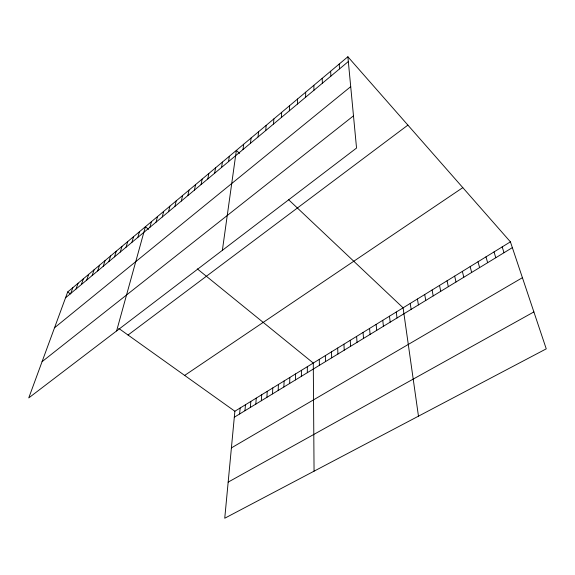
<?xml version="1.0" encoding="UTF-8"?>
<svg xmlns="http://www.w3.org/2000/svg" width="575" height="575" viewBox="0 0 575 575"><rect width="100%" height="100%" fill="white"/><g stroke="black" fill="none" stroke-linecap="round" stroke-linejoin="round"><path stroke-width="0.86" d="M307.323 372.686L307.33 366.706M305.634 97.211L305.663 92.201M301.379 376.316L301.437 370.329M295.5 379.902L295.6 373.915M297.44 104.053L297.555 99.001M289.671 383.46L289.814 377.473M283.892 386.982L284.086 380.995M278.178 390.468L278.415 384.481M289.354 110.81L289.556 105.721M272.514 393.925L272.794 387.938M266.901 397.347L267.224 391.359M281.369 117.48L281.657 112.348M261.345 400.739L261.711 394.752M255.832 404.096L256.242 398.116M273.499 124.056L273.865 118.888M250.377 407.423L250.829 401.443M244.972 410.723L245.46 404.743M265.722 130.554L266.168 125.35M239.617 413.986L240.142 408.013M510.413 241.845L234.873 411.247L224.746 518.233L546.25 348.845L510.413 241.845L347.875 56.767L67.685 291.963L28.75 397.914L356.543 148.048L347.875 56.767M258.053 136.965L258.577 131.725M250.477 143.29L251.074 138.022M242.995 149.536L243.671 144.239M222.374 250.319L236.361 150.37L239.595 153.432M228.534 161.618L229.353 156.256M221.548 167.454L222.424 162.071M214.64 173.226L215.582 167.814M207.819 178.926L208.826 173.485M201.077 184.553L202.141 179.098M194.415 190.117L195.543 184.64M187.831 195.622L189.017 190.117M181.326 201.056L182.57 195.529M174.893 206.425L176.194 200.876M168.54 211.737L169.891 206.166M162.258 216.983L163.667 211.399M156.048 222.173L157.507 216.567M149.91 227.298L151.419 221.677M116.61 330.941L145.396 226.73L148.616 229.346M137.835 237.382L139.445 231.725M131.905 242.341L133.551 236.67M126.033 247.243L127.729 241.557M120.233 252.087L121.972 246.395M114.49 256.881L116.279 251.174M108.819 261.625L110.644 255.904M103.205 266.311L105.074 260.576M97.649 270.954L99.561 265.204M92.158 275.54L94.106 269.783M86.724 280.082L88.708 274.311M81.348 284.575L83.368 278.796M76.022 289.017L78.085 283.231M70.761 293.415L72.86 287.615M65.557 297.764L348.328 61.547M54.532 327.764L350.714 86.66M42.068 361.668L353.481 115.848M128.045 335.024L407.898 125.113M184.654 375.418L462.803 187.63M234.312 417.22L512.354 247.631M231.409 447.896L522.423 277.689M228.167 482.123L533.887 311.923M67.685 291.963L70.481 293.954M118.73 328.382L234.873 411.247M197.297 268.877L313.282 363.048L314.058 471.184M288.564 199.669L403.097 307.826L418.463 416.171M502.176 246.912L504.023 252.713M494.033 251.915L495.794 257.737M485.976 256.867L487.658 262.696M478.019 261.762L479.607 267.605M470.149 266.599L471.658 272.457M462.365 271.386L463.795 277.251M454.667 276.122L456.018 281.994M447.055 280.801L448.327 286.688M439.53 285.43L440.723 291.324M432.084 290.001L433.205 295.909M424.717 294.529L425.766 300.445M417.436 299.014L418.413 304.93M410.227 303.442L411.139 309.372M396.254 312.031L397.03 317.975M389.476 316.2L390.188 322.144M382.77 320.325L383.417 326.277M376.129 324.408L376.718 330.359M369.56 328.447L370.092 334.406M363.055 332.443L363.522 338.409M339.2 64.048L339.552 68.878M356.615 336.404L357.032 342.369M350.24 340.321L350.599 346.294M330.647 71.228L330.898 76.108M343.929 344.202L344.231 350.182M337.676 348.048L337.928 354.027M331.488 351.85L331.682 357.83M322.208 78.315L322.367 83.238M325.357 355.616L325.5 361.603M319.29 359.353L319.384 365.333M313.878 85.301L313.943 90.268"/></g></svg>
